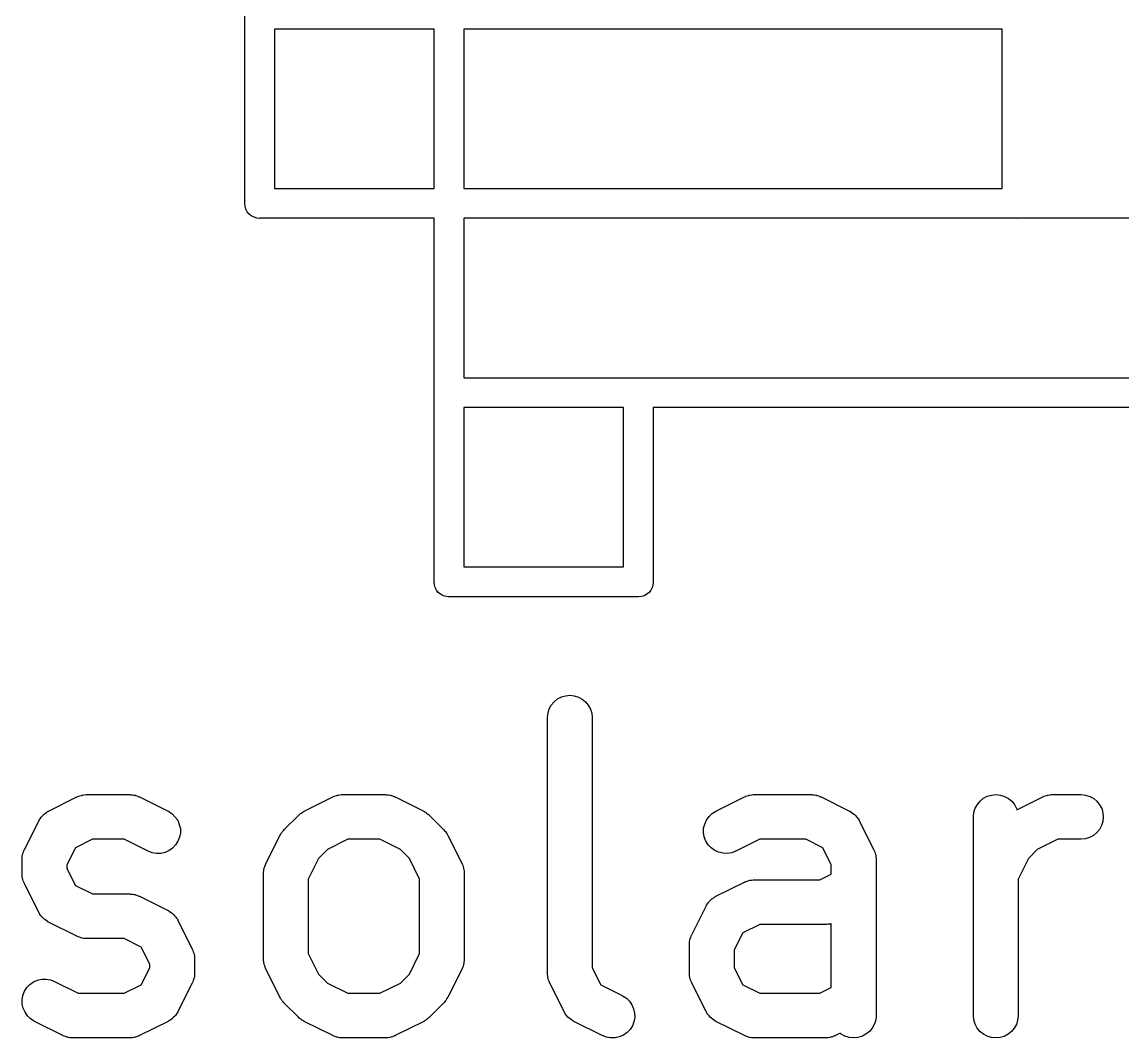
# Model space of a CAD drawing. Extents: x 78.1 to 166.4, y -98.1 to -63.5.
# Drawn here: x 159.731 to 163.423, y -97.721 to -94.311 of the extents above; entities that cross this region are included whole.
import ezdxf

# ---------------------------------------------------------------- set-up
doc = ezdxf.new("R2010")
doc.units = 0
doc.layers.add('BLACK', color=7, linetype='CONTINUOUS')

msp = doc.modelspace()

# ---------------------------------------------------------------- linework, layer by layer
at = {"layer": 'BLACK', "linetype": 'CONTINUOUS'}
for p, q in [((160.478, -94.9174), (160.478, -94.2873)), ((160.578, -94.3348), (160.578, -94.8698)), ((161.113, -94.3348), (160.578, -94.3348)), ((161.113, -94.8698), (161.113, -94.3348)), ((161.213, -94.3348), (161.213, -94.8698)), ((163.018, -94.3348), (161.213, -94.3348)), ((163.018, -94.8698), (163.018, -94.3348)), ((160.578, -94.8698), (161.113, -94.8698)), ((161.213, -94.8698), (163.018, -94.8698)), ((160.478, -94.9198), (160.478, -94.9174)), ((160.479, -94.9296), (160.478, -94.9198)), ((160.482, -94.939), (160.479, -94.9296)), ((160.486, -94.9477), (160.482, -94.939)), ((160.492, -94.9548), (160.486, -94.9477)), ((160.492, -94.9553), (160.492, -94.9548)), ((160.5, -94.9616), (160.492, -94.9553)), ((160.509, -94.9662), (160.5, -94.9616)), ((160.518, -94.9691), (160.509, -94.9662)), ((160.528, -94.97), (160.518, -94.9691)), ((160.53, -94.9698), (160.528, -94.97)), ((161.113, -94.9698), (160.53, -94.9698)), ((161.113, -95.5523), (161.113, -94.9698)), ((163.066, -94.9698), (161.213, -94.9698)), ((161.213, -94.9698), (161.213, -95.5048)), ((163.068, -94.97), (163.066, -94.9698)), ((163.07, -94.9698), (163.068, -94.97)), ((163.701, -94.9698), (163.07, -94.9698)), ((161.213, -95.5048), (161.796, -95.5048)), ((161.796, -95.5048), (161.798, -95.5046)), ((161.798, -95.5046), (161.8, -95.5048)), ((161.8, -95.5048), (163.701, -95.5048)), ((161.113, -95.5548), (161.113, -95.5523)), ((161.113, -95.5573), (161.113, -95.5548)), ((161.113, -96.1873), (161.113, -95.5573)), ((161.213, -95.6048), (161.213, -96.1398)), ((161.748, -95.6048), (161.213, -95.6048)), ((161.748, -96.1398), (161.748, -95.6048)), ((163.653, -95.6048), (161.848, -95.6048)), ((161.848, -95.6048), (161.848, -96.1874)), ((161.213, -96.1398), (161.748, -96.1398)), ((161.113, -96.1898), (161.113, -96.1873)), ((161.114, -96.1996), (161.113, -96.1898)), ((161.117, -96.209), (161.114, -96.1996)), ((161.121, -96.2177), (161.117, -96.209)), ((161.127, -96.2253), (161.121, -96.2177)), ((161.84, -96.2177), (161.834, -96.2253)), ((161.844, -96.209), (161.84, -96.2177)), ((161.847, -96.1996), (161.844, -96.209)), ((161.848, -96.1922), (161.847, -96.1996)), ((161.848, -96.1874), (161.848, -96.1898)), ((161.848, -96.1898), (161.848, -96.1922)), ((161.135, -96.2316), (161.127, -96.2253)), ((161.144, -96.2362), (161.135, -96.2316)), ((161.153, -96.2391), (161.144, -96.2362)), ((161.161, -96.2398), (161.153, -96.2391)), ((161.163, -96.24), (161.161, -96.2398)), ((161.165, -96.2398), (161.163, -96.24)), ((161.796, -96.2398), (161.165, -96.2398)), ((161.798, -96.24), (161.796, -96.2398)), ((161.808, -96.2391), (161.798, -96.24)), ((161.817, -96.2362), (161.808, -96.2391)), ((161.826, -96.2316), (161.817, -96.2362)), ((161.834, -96.2253), (161.826, -96.2316)), ((161.516, -96.5919), (161.527, -96.5827)), ((161.527, -96.5827), (161.54, -96.5759)), ((161.54, -96.5759), (161.554, -96.5718)), ((161.554, -96.5718), (161.569, -96.5705)), ((161.569, -96.5705), (161.583, -96.572)), ((161.583, -96.572), (161.597, -96.5763)), ((161.597, -96.5763), (161.61, -96.5833)), ((161.61, -96.5833), (161.621, -96.5926)), ((161.495, -96.6299), (161.499, -96.6159)), ((161.499, -96.6159), (161.506, -96.6031)), ((161.506, -96.6031), (161.516, -96.5919)), ((161.621, -96.5926), (161.63, -96.604)), ((161.63, -96.604), (161.637, -96.6169)), ((161.637, -96.6169), (161.642, -96.6309)), ((161.493, -96.6444), (161.495, -96.6299)), ((161.493, -96.6455), (161.493, -96.6444)), ((161.493, -97.5026), (161.493, -96.6455)), ((161.642, -96.6309), (161.643, -96.6455)), ((161.643, -96.6455), (161.643, -97.4849)), ((159.82, -96.9594), (159.915, -96.9117)), ((159.915, -96.9117), (159.916, -96.9113)), ((159.916, -96.9113), (159.918, -96.9105)), ((159.918, -96.9105), (159.92, -96.9095)), ((159.92, -96.9095), (159.925, -96.908)), ((159.925, -96.908), (159.93, -96.9062)), ((159.93, -96.9062), (159.932, -96.9059)), ((159.932, -96.9059), (159.934, -96.9052)), ((159.934, -96.9052), (159.939, -96.9047)), ((159.939, -96.9047), (159.945, -96.9039)), ((159.945, -96.9039), (159.947, -96.904)), ((159.947, -96.904), (159.949, -96.9038)), ((159.949, -96.9038), (160.092, -96.9038)), ((160.092, -96.9038), (160.093, -96.9038)), ((160.093, -96.9038), (160.095, -96.9041)), ((160.095, -96.9041), (160.097, -96.904)), ((160.097, -96.904), (160.102, -96.9049)), ((160.102, -96.9049), (160.107, -96.9055)), ((160.107, -96.9055), (160.11, -96.9061)), ((160.11, -96.9061), (160.112, -96.9065)), ((160.112, -96.9065), (160.116, -96.9083)), ((160.116, -96.9083), (160.121, -96.9099)), ((160.121, -96.9099), (160.123, -96.9109)), ((160.123, -96.9109), (160.125, -96.9117)), ((160.125, -96.9117), (160.221, -96.9594)), ((160.677, -96.9594), (160.773, -96.9117)), ((160.773, -96.9113), (160.776, -96.9105)), ((160.773, -96.9117), (160.773, -96.9113)), ((160.776, -96.9105), (160.778, -96.9095)), ((160.778, -96.9095), (160.782, -96.908)), ((160.782, -96.908), (160.787, -96.9062)), ((160.787, -96.9062), (160.789, -96.9059)), ((160.789, -96.9059), (160.792, -96.9052)), ((160.792, -96.9052), (160.797, -96.9047)), ((160.797, -96.9047), (160.802, -96.9039)), ((160.802, -96.9039), (160.804, -96.904)), ((160.804, -96.904), (160.806, -96.9038)), ((160.806, -96.9038), (160.949, -96.9038)), ((160.949, -96.9038), (160.95, -96.9038)), ((160.95, -96.9038), (160.952, -96.9041)), ((160.952, -96.9041), (160.954, -96.904)), ((160.954, -96.904), (160.959, -96.9049)), ((160.959, -96.9049), (160.965, -96.9055)), ((160.965, -96.9055), (160.967, -96.9061)), ((160.967, -96.9061), (160.969, -96.9065)), ((160.969, -96.9065), (160.974, -96.9083)), ((160.974, -96.9083), (160.978, -96.9099)), ((160.978, -96.9099), (160.98, -96.9109)), ((160.98, -96.9109), (160.982, -96.9117)), ((160.982, -96.9117), (161.078, -96.9594)), ((162.058, -96.9594), (162.154, -96.9117)), ((162.154, -96.9113), (162.157, -96.9105)), ((162.154, -96.9117), (162.154, -96.9113)), ((162.157, -96.9105), (162.158, -96.9095)), ((162.158, -96.9095), (162.163, -96.908)), ((162.163, -96.908), (162.168, -96.9062)), ((162.168, -96.9062), (162.17, -96.9059)), ((162.17, -96.9059), (162.172, -96.9052)), ((162.172, -96.9052), (162.178, -96.9047)), ((162.178, -96.9047), (162.183, -96.9039)), ((162.183, -96.9039), (162.185, -96.904)), ((162.185, -96.904), (162.187, -96.9038)), ((162.187, -96.9038), (162.378, -96.9038)), ((162.378, -96.9038), (162.379, -96.9038)), ((162.379, -96.9038), (162.381, -96.9041)), ((162.381, -96.9041), (162.383, -96.904)), ((162.383, -96.904), (162.388, -96.9049)), ((162.388, -96.9049), (162.393, -96.9055)), ((162.393, -96.9055), (162.395, -96.9061)), ((162.395, -96.9061), (162.397, -96.9065)), ((162.397, -96.9065), (162.402, -96.9083)), ((162.402, -96.9083), (162.407, -96.9099)), ((162.407, -96.9099), (162.409, -96.9109)), ((162.409, -96.9109), (162.411, -96.9117)), ((162.411, -96.9117), (162.506, -96.9594)), ((162.944, -96.9252), (162.956, -96.9161)), ((162.956, -96.9161), (162.968, -96.9093)), ((162.968, -96.9093), (162.983, -96.9051)), ((162.983, -96.9051), (162.997, -96.9038)), ((162.997, -96.9038), (163.012, -96.9053)), ((163.012, -96.9053), (163.026, -96.9097)), ((163.026, -96.9097), (163.039, -96.9166)), ((163.039, -96.9166), (163.05, -96.926)), ((163.067, -96.9548), (163.154, -96.9117)), ((163.154, -96.9113), (163.157, -96.9105)), ((163.154, -96.9117), (163.154, -96.9113)), ((163.157, -96.9105), (163.158, -96.9095)), ((163.158, -96.9095), (163.163, -96.908)), ((163.163, -96.908), (163.168, -96.9062)), ((163.168, -96.9062), (163.17, -96.9059)), ((163.17, -96.9059), (163.172, -96.9052)), ((163.172, -96.9052), (163.178, -96.9047)), ((163.178, -96.9047), (163.183, -96.9039)), ((163.183, -96.9039), (163.185, -96.904)), ((163.185, -96.904), (163.187, -96.9038)), ((163.187, -96.9038), (163.282, -96.9038)), ((163.282, -96.9038), (163.283, -96.9038)), ((163.283, -96.9038), (163.298, -96.9055)), ((163.298, -96.9055), (163.312, -96.9099)), ((163.312, -96.9099), (163.325, -96.9169)), ((163.325, -96.9169), (163.336, -96.9263)), ((162.923, -96.9632), (162.928, -96.9493)), ((162.928, -96.9493), (162.935, -96.9364)), ((162.935, -96.9364), (162.944, -96.9252)), ((163.05, -96.926), (163.059, -96.9373)), ((163.059, -96.9373), (163.066, -96.9502)), ((163.066, -96.9502), (163.067, -96.9548)), ((163.336, -96.9263), (163.345, -96.9377)), ((163.345, -96.9377), (163.352, -96.9507)), ((163.352, -96.9507), (163.356, -96.9648)), ((159.739, -97.0881), (159.787, -96.9929)), ((159.787, -96.992), (159.788, -96.9906)), ((159.787, -96.9929), (159.787, -96.992)), ((159.788, -96.9906), (159.789, -96.9891)), ((159.789, -96.9891), (159.792, -96.9845)), ((159.792, -96.9845), (159.795, -96.9797)), ((159.795, -96.9797), (159.796, -96.9785)), ((159.796, -96.9785), (159.797, -96.9772)), ((159.797, -96.9772), (159.801, -96.9733)), ((159.801, -96.9733), (159.805, -96.9692)), ((159.805, -96.9692), (159.807, -96.9683)), ((159.807, -96.9683), (159.808, -96.9671)), ((159.808, -96.9671), (159.813, -96.9641)), ((159.813, -96.9641), (159.817, -96.9609)), ((159.817, -96.9609), (159.819, -96.9602)), ((159.819, -96.9602), (159.82, -96.9594)), ((160.221, -96.9594), (160.222, -96.9598)), ((160.222, -96.9598), (160.234, -96.9678)), ((160.234, -96.9678), (160.244, -96.978)), ((160.244, -96.978), (160.253, -96.99)), ((160.253, -96.99), (160.258, -97.0035)), ((160.61, -97.021), (160.658, -96.9734)), ((160.658, -96.9734), (160.659, -96.9727)), ((160.659, -96.9727), (160.662, -96.97)), ((160.662, -96.97), (160.665, -96.9671)), ((160.665, -96.9671), (160.668, -96.9655)), ((160.668, -96.9655), (160.67, -96.9635)), ((160.67, -96.9635), (160.674, -96.9616)), ((160.674, -96.9616), (160.677, -96.9594)), ((161.078, -96.9594), (161.079, -96.9598)), ((161.079, -96.9598), (161.082, -96.9621)), ((161.082, -96.9621), (161.086, -96.9641)), ((161.086, -96.9641), (161.088, -96.9661)), ((161.088, -96.9661), (161.091, -96.9678)), ((161.091, -96.9678), (161.094, -96.9707)), ((161.094, -96.9707), (161.097, -96.9734)), ((161.097, -96.9734), (161.145, -97.021)), ((162.021, -97.0025), (162.027, -96.9891)), ((162.027, -96.9891), (162.035, -96.9772)), ((162.035, -96.9772), (162.046, -96.9671)), ((162.046, -96.9671), (162.058, -96.9594)), ((162.506, -96.9594), (162.507, -96.9598)), ((162.507, -96.9598), (162.509, -96.9607)), ((162.509, -96.9607), (162.51, -96.9614)), ((162.51, -96.9614), (162.515, -96.9647)), ((162.515, -96.9647), (162.52, -96.9678)), ((162.52, -96.9678), (162.521, -96.9689)), ((162.521, -96.9689), (162.522, -96.9699)), ((162.522, -96.9699), (162.526, -96.974)), ((162.526, -96.974), (162.53, -96.978)), ((162.53, -96.978), (162.531, -96.9793)), ((162.531, -96.9793), (162.532, -96.9805)), ((162.532, -96.9805), (162.535, -96.9853)), ((162.535, -96.9853), (162.538, -96.99)), ((162.538, -96.99), (162.539, -96.9915)), ((162.539, -96.9915), (162.54, -96.9929)), ((162.54, -96.9929), (162.587, -97.0881)), ((162.922, -96.9778), (162.923, -96.9632)), ((162.922, -96.9788), (162.922, -96.9778)), ((162.922, -97.6455), (162.922, -96.9788)), ((163.356, -96.9939), (163.351, -97.0079)), ((163.356, -96.9648), (163.357, -96.9793)), ((163.357, -96.9793), (163.356, -96.9939)), ((160.258, -97.0035), (160.262, -97.0178)), ((160.262, -97.0324), (160.259, -97.0468)), ((160.262, -97.0178), (160.262, -97.0324)), ((160.599, -97.036), (160.601, -97.0323)), ((160.601, -97.0323), (160.603, -97.0299)), ((160.603, -97.0299), (160.605, -97.0273)), ((160.605, -97.0273), (160.608, -97.0243)), ((160.608, -97.0243), (160.61, -97.021)), ((161.145, -97.021), (161.146, -97.0218)), ((161.146, -97.0218), (161.148, -97.0251)), ((161.148, -97.0251), (161.151, -97.0281)), ((161.151, -97.0281), (161.153, -97.0308)), ((161.153, -97.0308), (161.155, -97.0332)), ((162.017, -97.0167), (162.021, -97.0025)), ((162.017, -97.0314), (162.017, -97.0167)), ((162.019, -97.0458), (162.017, -97.0314)), ((163.335, -97.032), (163.324, -97.0413)), ((163.344, -97.0208), (163.335, -97.032)), ((163.351, -97.0079), (163.344, -97.0208)), ((159.967, -97.0538), (159.91, -97.0823)), ((160.074, -97.0538), (159.967, -97.0538)), ((160.154, -97.0935), (160.074, -97.0538)), ((160.254, -97.0604), (160.246, -97.0728)), ((160.259, -97.0468), (160.254, -97.0604)), ((160.549, -97.1357), (160.596, -97.0405)), ((160.596, -97.0405), (160.597, -97.0396)), ((160.597, -97.0396), (160.599, -97.036)), ((160.824, -97.0538), (160.755, -97.0881)), ((160.931, -97.0538), (160.824, -97.0538)), ((161, -97.0881), (160.931, -97.0538)), ((161.155, -97.0332), (161.157, -97.0369)), ((161.157, -97.0369), (161.159, -97.0405)), ((161.159, -97.0405), (161.207, -97.1357)), ((162.024, -97.0595), (162.019, -97.0458)), ((162.032, -97.072), (162.024, -97.0595)), ((162.205, -97.0538), (162.125, -97.0935)), ((162.36, -97.0538), (162.205, -97.0538)), ((162.417, -97.0823), (162.36, -97.0538)), ((163.205, -97.0538), (163.136, -97.0881)), ((163.282, -97.0538), (163.205, -97.0538)), ((163.297, -97.0524), (163.282, -97.0538)), ((163.311, -97.0482), (163.297, -97.0524)), ((163.324, -97.0413), (163.311, -97.0482)), ((159.732, -97.1112), (159.733, -97.1061)), ((159.733, -97.104), (159.734, -97.1018)), ((159.733, -97.1061), (159.733, -97.104)), ((159.734, -97.1018), (159.736, -97.097)), ((159.736, -97.097), (159.737, -97.0921)), ((159.737, -97.0921), (159.738, -97.0902)), ((159.738, -97.0902), (159.739, -97.0881)), ((159.91, -97.0823), (159.881, -97.1394)), ((160.167, -97.0988), (160.154, -97.0935)), ((160.182, -97.1012), (160.167, -97.0988)), ((160.196, -97.1009), (160.182, -97.1012)), ((160.211, -97.0977), (160.196, -97.1009)), ((160.224, -97.0918), (160.211, -97.0977)), ((160.236, -97.0833), (160.224, -97.0918)), ((160.246, -97.0728), (160.236, -97.0833)), ((160.755, -97.0881), (160.725, -97.1185)), ((161.03, -97.1185), (161, -97.0881)), ((162.042, -97.0827), (162.032, -97.072)), ((162.054, -97.0912), (162.042, -97.0827)), ((162.067, -97.0973), (162.054, -97.0912)), ((162.082, -97.1007), (162.067, -97.0973)), ((162.096, -97.1013), (162.082, -97.1007)), ((162.111, -97.099), (162.096, -97.1013)), ((162.124, -97.094), (162.111, -97.099)), ((162.125, -97.0935), (162.124, -97.094)), ((162.445, -97.1394), (162.417, -97.0823)), ((162.587, -97.0881), (162.588, -97.0891)), ((162.588, -97.0891), (162.589, -97.0911)), ((162.589, -97.0911), (162.59, -97.0931)), ((162.59, -97.0931), (162.591, -97.098)), ((162.591, -97.098), (162.593, -97.1028)), ((162.593, -97.1028), (162.593, -97.105)), ((162.593, -97.105), (162.594, -97.1071)), ((163.136, -97.0881), (163.106, -97.1185)), ((159.731, -97.1162), (159.732, -97.1112)), ((159.731, -97.1184), (159.731, -97.1162)), ((159.731, -97.1206), (159.731, -97.1184)), ((159.731, -97.1217), (159.731, -97.1206)), ((159.731, -97.1693), (159.731, -97.1217)), ((159.881, -97.1394), (159.881, -97.1516)), ((160.545, -97.1446), (160.547, -97.1397)), ((160.547, -97.1397), (160.548, -97.1378)), ((160.548, -97.1378), (160.549, -97.1357)), ((160.725, -97.1185), (160.691, -97.187)), ((161.064, -97.187), (161.03, -97.1185)), ((161.207, -97.1357), (161.207, -97.1367)), ((161.207, -97.1367), (161.208, -97.1388)), ((161.208, -97.1388), (161.209, -97.1407)), ((161.209, -97.1407), (161.21, -97.1456)), ((162.445, -97.1706), (162.445, -97.1394)), ((162.594, -97.1071), (162.594, -97.1122)), ((162.594, -97.1122), (162.595, -97.1173)), ((162.595, -97.1173), (162.595, -97.1195)), ((162.595, -97.1195), (162.595, -97.1217)), ((162.595, -97.1217), (162.595, -97.6455)), ((163.106, -97.1185), (163.072, -97.187)), ((159.731, -97.1715), (159.731, -97.1693)), ((159.731, -97.1737), (159.731, -97.1715)), ((159.732, -97.1787), (159.731, -97.1737)), ((159.733, -97.1839), (159.732, -97.1787)), ((159.881, -97.1516), (159.91, -97.2086)), ((160.541, -97.1638), (160.542, -97.1588)), ((160.541, -97.166), (160.541, -97.1638)), ((160.541, -97.1682), (160.541, -97.166)), ((160.541, -97.1693), (160.541, -97.1682)), ((160.541, -97.455), (160.541, -97.1693)), ((160.542, -97.1537), (160.543, -97.1516)), ((160.542, -97.1588), (160.542, -97.1537)), ((160.543, -97.1494), (160.545, -97.1446)), ((160.543, -97.1516), (160.543, -97.1494)), ((161.21, -97.1456), (161.212, -97.1504)), ((161.212, -97.1504), (161.212, -97.1526)), ((161.212, -97.1526), (161.213, -97.1547)), ((161.213, -97.1547), (161.214, -97.1598)), ((161.214, -97.1598), (161.214, -97.1649)), ((161.214, -97.1649), (161.214, -97.1671)), ((161.214, -97.1671), (161.214, -97.1693)), ((161.214, -97.1693), (161.214, -97.455)), ((162.407, -97.1895), (162.445, -97.1706)), ((159.733, -97.186), (159.733, -97.1839)), ((159.734, -97.1882), (159.733, -97.186)), ((159.735, -97.193), (159.734, -97.1882)), ((159.737, -97.1979), (159.735, -97.193)), ((159.738, -97.1998), (159.737, -97.1979)), ((159.739, -97.2019), (159.738, -97.1998)), ((159.739, -97.2028), (159.739, -97.2019)), ((159.787, -97.2981), (159.739, -97.2028)), ((159.91, -97.2086), (159.967, -97.2371)), ((160.691, -97.187), (160.691, -97.4373)), ((161.064, -97.4373), (161.064, -97.187)), ((162.058, -97.2451), (162.154, -97.1974)), ((162.154, -97.197), (162.157, -97.1962)), ((162.154, -97.1974), (162.154, -97.197)), ((162.157, -97.1962), (162.158, -97.1952)), ((162.158, -97.1952), (162.163, -97.1937)), ((162.163, -97.1937), (162.168, -97.1919)), ((162.168, -97.1919), (162.17, -97.1916)), ((162.17, -97.1916), (162.172, -97.191)), ((162.172, -97.191), (162.178, -97.1905)), ((162.178, -97.1905), (162.183, -97.1897)), ((162.183, -97.1897), (162.185, -97.1897)), ((162.185, -97.1897), (162.187, -97.1895)), ((162.187, -97.1895), (162.407, -97.1895)), ((163.072, -97.187), (163.072, -97.6455)), ((159.967, -97.2371), (160.092, -97.2371)), ((160.092, -97.2371), (160.093, -97.2372)), ((160.093, -97.2372), (160.095, -97.2374)), ((160.095, -97.2374), (160.097, -97.2373)), ((160.097, -97.2373), (160.102, -97.2382)), ((160.102, -97.2382), (160.107, -97.2388)), ((160.107, -97.2388), (160.11, -97.2395)), ((160.11, -97.2395), (160.112, -97.2398)), ((160.112, -97.2398), (160.116, -97.2417)), ((160.116, -97.2417), (160.121, -97.2432)), ((160.121, -97.2432), (160.123, -97.2443)), ((160.123, -97.2443), (160.125, -97.2451)), ((160.125, -97.2451), (160.221, -97.2927)), ((162.043, -97.2549), (162.045, -97.254)), ((162.045, -97.254), (162.046, -97.2529)), ((162.046, -97.2529), (162.051, -97.2498)), ((162.051, -97.2498), (162.055, -97.2466)), ((162.055, -97.2466), (162.057, -97.2459)), ((162.057, -97.2459), (162.058, -97.2451)), ((161.977, -97.3738), (162.025, -97.2786)), ((162.025, -97.2777), (162.026, -97.2763)), ((162.025, -97.2786), (162.025, -97.2777)), ((162.026, -97.2763), (162.027, -97.2748)), ((162.027, -97.2748), (162.03, -97.2702)), ((162.03, -97.2702), (162.033, -97.2654)), ((162.033, -97.2654), (162.034, -97.2642)), ((162.034, -97.2642), (162.035, -97.2629)), ((162.035, -97.2629), (162.039, -97.259)), ((162.039, -97.259), (162.043, -97.2549)), ((159.787, -97.2994), (159.787, -97.2981)), ((159.788, -97.3009), (159.787, -97.2994)), ((159.791, -97.3056), (159.788, -97.3009)), ((159.794, -97.3105), (159.791, -97.3056)), ((159.796, -97.3116), (159.794, -97.3105)), ((159.796, -97.313), (159.796, -97.3116)), ((159.801, -97.3169), (159.796, -97.313)), ((159.804, -97.3211), (159.801, -97.3169)), ((159.806, -97.322), (159.804, -97.3211)), ((159.807, -97.3232), (159.806, -97.322)), ((159.812, -97.3263), (159.807, -97.3232)), ((159.816, -97.3296), (159.812, -97.3263)), ((160.221, -97.2927), (160.222, -97.2932)), ((160.222, -97.2932), (160.223, -97.294)), ((160.223, -97.294), (160.224, -97.2947)), ((160.224, -97.2947), (160.229, -97.298)), ((160.229, -97.298), (160.234, -97.3011)), ((160.234, -97.3011), (160.235, -97.3023)), ((160.235, -97.3023), (160.236, -97.3032)), ((160.236, -97.3032), (160.24, -97.3073)), ((160.24, -97.3073), (160.244, -97.3113)), ((160.244, -97.3113), (160.245, -97.3127)), ((160.245, -97.3127), (160.246, -97.3138)), ((160.246, -97.3138), (160.249, -97.3187)), ((160.249, -97.3187), (160.253, -97.3234)), ((160.253, -97.3234), (160.253, -97.3249)), ((160.253, -97.3249), (160.254, -97.3262)), ((160.254, -97.3262), (160.302, -97.4215)), ((159.818, -97.3302), (159.816, -97.3296)), ((159.819, -97.3311), (159.818, -97.3302)), ((159.82, -97.3316), (159.819, -97.3311)), ((159.915, -97.3792), (159.82, -97.3316)), ((162.205, -97.3395), (162.148, -97.368)), ((162.425, -97.3395), (162.205, -97.3395)), ((162.427, -97.3393), (162.425, -97.3395)), ((162.43, -97.3394), (162.427, -97.3393)), ((162.435, -97.3386), (162.43, -97.3394)), ((162.44, -97.3381), (162.435, -97.3386)), ((162.442, -97.3375), (162.44, -97.3381)), ((162.444, -97.3371), (162.442, -97.3375)), ((162.445, -97.3366), (162.444, -97.3371)), ((162.445, -97.5515), (162.445, -97.3366)), ((159.917, -97.38), (159.915, -97.3792)), ((159.919, -97.3811), (159.917, -97.38)), ((159.924, -97.3826), (159.919, -97.3811)), ((159.929, -97.3845), (159.924, -97.3826)), ((159.931, -97.3848), (159.929, -97.3845)), ((159.933, -97.3855), (159.931, -97.3848)), ((159.938, -97.3861), (159.933, -97.3855)), ((159.944, -97.3869), (159.938, -97.3861)), ((159.946, -97.3869), (159.944, -97.3869)), ((159.948, -97.3871), (159.946, -97.3869)), ((159.949, -97.3871), (159.948, -97.3871)), ((160.074, -97.3871), (159.949, -97.3871)), ((160.131, -97.4157), (160.074, -97.3871)), ((161.969, -97.4019), (161.97, -97.3969)), ((161.97, -97.3969), (161.971, -97.3918)), ((161.971, -97.3897), (161.972, -97.3875)), ((161.971, -97.3918), (161.971, -97.3897)), ((161.972, -97.3875), (161.974, -97.3827)), ((161.974, -97.3827), (161.975, -97.3778)), ((161.975, -97.3778), (161.976, -97.3759)), ((161.976, -97.3759), (161.977, -97.3738)), ((162.148, -97.368), (162.119, -97.4251)), ((160.16, -97.4727), (160.131, -97.4157)), ((160.302, -97.4215), (160.302, -97.4224)), ((160.302, -97.4224), (160.303, -97.4245)), ((160.303, -97.4245), (160.304, -97.4264)), ((160.304, -97.4264), (160.305, -97.4313)), ((160.305, -97.4313), (160.307, -97.4361)), ((160.307, -97.4361), (160.308, -97.4383)), ((160.308, -97.4383), (160.308, -97.4404)), ((160.691, -97.4373), (160.725, -97.5058)), ((161.03, -97.5058), (161.064, -97.4373)), ((161.969, -97.4041), (161.969, -97.4019)), ((161.969, -97.4063), (161.969, -97.4041)), ((161.969, -97.4074), (161.969, -97.4063)), ((161.969, -97.5026), (161.969, -97.4074)), ((162.119, -97.4251), (162.119, -97.4849)), ((160.16, -97.4849), (160.16, -97.4727)), ((160.308, -97.4404), (160.309, -97.4455)), ((160.309, -97.4455), (160.31, -97.4506)), ((160.31, -97.4506), (160.309, -97.4528)), ((160.309, -97.4528), (160.31, -97.455)), ((160.31, -97.455), (160.31, -97.5026)), ((160.541, -97.4572), (160.541, -97.455)), ((160.541, -97.4594), (160.541, -97.4572)), ((160.542, -97.4645), (160.541, -97.4594)), ((160.542, -97.4696), (160.542, -97.4645)), ((160.543, -97.4717), (160.542, -97.4696)), ((160.543, -97.4739), (160.543, -97.4717)), ((160.545, -97.4787), (160.543, -97.4739)), ((161.212, -97.4749), (161.21, -97.4797)), ((161.213, -97.4706), (161.212, -97.4727)), ((161.212, -97.4727), (161.212, -97.4749)), ((161.214, -97.4605), (161.213, -97.4655)), ((161.213, -97.4655), (161.213, -97.4706)), ((161.214, -97.455), (161.214, -97.4561)), ((161.214, -97.4561), (161.214, -97.4582)), ((161.214, -97.4582), (161.214, -97.4605)), ((160.131, -97.542), (160.16, -97.4849)), ((160.31, -97.5037), (160.309, -97.5059)), ((160.309, -97.5059), (160.309, -97.5081)), ((160.309, -97.5081), (160.309, -97.5131)), ((160.31, -97.5026), (160.31, -97.5037)), ((160.546, -97.4836), (160.545, -97.4787)), ((160.547, -97.4855), (160.546, -97.4836)), ((160.548, -97.4876), (160.547, -97.4855)), ((160.549, -97.4885), (160.548, -97.4876)), ((160.596, -97.5838), (160.549, -97.4885)), ((160.725, -97.5058), (160.755, -97.5362)), ((161, -97.5362), (161.03, -97.5058)), ((161.207, -97.4885), (161.159, -97.5838)), ((161.208, -97.4845), (161.207, -97.4865)), ((161.207, -97.4865), (161.207, -97.4885)), ((161.21, -97.4797), (161.208, -97.4845)), ((161.493, -97.5048), (161.493, -97.5026)), ((161.493, -97.507), (161.493, -97.5048)), ((161.494, -97.5121), (161.493, -97.507)), ((161.494, -97.5172), (161.494, -97.5121)), ((161.643, -97.4849), (161.672, -97.542)), ((161.969, -97.5048), (161.969, -97.5026)), ((161.969, -97.507), (161.969, -97.5048)), ((161.97, -97.5121), (161.969, -97.507)), ((161.971, -97.5172), (161.97, -97.5121)), ((162.119, -97.4849), (162.148, -97.542)), ((159.747, -97.5515), (159.757, -97.5409)), ((159.757, -97.5409), (159.769, -97.5325)), ((159.769, -97.5325), (159.783, -97.5266)), ((159.783, -97.5266), (159.797, -97.5234)), ((159.797, -97.5234), (159.812, -97.5231)), ((159.812, -97.5231), (159.826, -97.5255)), ((159.826, -97.5255), (159.84, -97.5308)), ((159.84, -97.5308), (159.919, -97.5705)), ((160.074, -97.5705), (160.131, -97.542)), ((160.302, -97.5362), (160.254, -97.6314)), ((160.303, -97.5341), (160.302, -97.5362)), ((160.304, -97.5322), (160.303, -97.5341)), ((160.305, -97.5273), (160.304, -97.5322)), ((160.307, -97.5225), (160.305, -97.5273)), ((160.308, -97.5182), (160.307, -97.5203)), ((160.307, -97.5203), (160.307, -97.5225)), ((160.309, -97.5131), (160.308, -97.5182)), ((160.755, -97.5362), (160.824, -97.5705)), ((160.931, -97.5705), (161, -97.5362)), ((161.495, -97.5193), (161.494, -97.5172)), ((161.495, -97.5215), (161.495, -97.5193)), ((161.497, -97.5263), (161.495, -97.5215)), ((161.499, -97.5312), (161.497, -97.5263)), ((161.5, -97.5332), (161.499, -97.5312)), ((161.5, -97.5352), (161.5, -97.5332)), ((161.501, -97.5362), (161.5, -97.5352)), ((161.549, -97.6314), (161.501, -97.5362)), ((161.672, -97.542), (161.744, -97.5784)), ((161.971, -97.5193), (161.971, -97.5172)), ((161.972, -97.5215), (161.971, -97.5193)), ((161.973, -97.5263), (161.972, -97.5215)), ((161.975, -97.5312), (161.973, -97.5263)), ((161.976, -97.5332), (161.975, -97.5312)), ((161.977, -97.5352), (161.976, -97.5332)), ((161.977, -97.5362), (161.977, -97.5352)), ((162.025, -97.6314), (161.977, -97.5362)), ((162.148, -97.542), (162.205, -97.5705)), ((159.731, -97.5919), (159.734, -97.5775)), ((159.734, -97.5775), (159.739, -97.5639)), ((159.739, -97.5639), (159.747, -97.5515)), ((159.919, -97.5705), (160.074, -97.5705)), ((160.598, -97.5874), (160.596, -97.5838)), ((160.824, -97.5705), (160.931, -97.5705)), ((161.158, -97.5847), (161.156, -97.5883)), ((161.159, -97.5838), (161.158, -97.5847)), ((161.744, -97.5784), (161.745, -97.5789)), ((161.745, -97.5789), (161.758, -97.5868)), ((162.205, -97.5705), (162.407, -97.5705)), ((162.407, -97.5705), (162.445, -97.5515)), ((159.732, -97.6065), (159.731, -97.5919)), ((159.735, -97.6208), (159.732, -97.6065)), ((159.741, -97.6343), (159.735, -97.6208)), ((160.6, -97.5911), (160.598, -97.5874)), ((160.602, -97.5935), (160.6, -97.5911)), ((160.604, -97.5962), (160.602, -97.5935)), ((160.607, -97.5992), (160.604, -97.5962)), ((160.609, -97.6025), (160.607, -97.5992)), ((160.61, -97.6033), (160.609, -97.6025)), ((160.658, -97.6509), (160.61, -97.6033)), ((161.145, -97.6033), (161.097, -97.6509)), ((161.148, -97.6), (161.145, -97.6033)), ((161.15, -97.597), (161.148, -97.6)), ((161.152, -97.5944), (161.15, -97.597)), ((161.154, -97.592), (161.152, -97.5944)), ((161.156, -97.5883), (161.154, -97.592)), ((161.758, -97.5868), (161.768, -97.597)), ((161.768, -97.597), (161.776, -97.6091)), ((161.776, -97.6091), (161.782, -97.6225)), ((161.782, -97.6225), (161.785, -97.6368)), ((159.749, -97.6463), (159.741, -97.6343)), ((159.759, -97.6565), (159.749, -97.6463)), ((159.772, -97.6645), (159.759, -97.6565)), ((160.228, -97.6602), (160.223, -97.6634)), ((160.233, -97.6572), (160.228, -97.6602)), ((160.234, -97.656), (160.233, -97.6572)), ((160.235, -97.6551), (160.234, -97.656)), ((160.239, -97.651), (160.235, -97.6551)), ((160.244, -97.6471), (160.239, -97.651)), ((160.245, -97.6458), (160.244, -97.6471)), ((160.246, -97.6446), (160.245, -97.6458)), ((160.249, -97.6398), (160.246, -97.6446)), ((160.252, -97.6352), (160.249, -97.6398)), ((160.253, -97.6337), (160.252, -97.6352)), ((160.254, -97.6323), (160.253, -97.6337)), ((160.254, -97.6314), (160.254, -97.6323)), ((160.661, -97.6536), (160.658, -97.6509)), ((160.664, -97.6565), (160.661, -97.6536)), ((160.667, -97.6582), (160.664, -97.6565)), ((160.669, -97.6602), (160.667, -97.6582)), ((160.673, -97.6622), (160.669, -97.6602)), ((161.087, -97.6588), (161.085, -97.6608)), ((161.09, -97.6572), (161.087, -97.6588)), ((161.093, -97.6543), (161.09, -97.6572)), ((161.096, -97.6516), (161.093, -97.6543)), ((161.097, -97.6509), (161.096, -97.6516)), ((161.549, -97.6328), (161.549, -97.6314)), ((161.55, -97.6343), (161.549, -97.6328)), ((161.553, -97.639), (161.55, -97.6343)), ((161.556, -97.6438), (161.553, -97.639)), ((161.557, -97.645), (161.556, -97.6438)), ((161.558, -97.6463), (161.557, -97.645)), ((161.562, -97.6503), (161.558, -97.6463)), ((161.566, -97.6544), (161.562, -97.6503)), ((161.568, -97.6554), (161.566, -97.6544)), ((161.569, -97.6565), (161.568, -97.6554)), ((161.574, -97.6596), (161.569, -97.6565)), ((161.578, -97.6629), (161.574, -97.6596)), ((161.786, -97.6514), (161.783, -97.6659)), ((161.785, -97.6368), (161.786, -97.6514)), ((162.026, -97.6328), (162.025, -97.6314)), ((162.026, -97.6343), (162.026, -97.6328)), ((162.029, -97.639), (162.026, -97.6343)), ((162.033, -97.6438), (162.029, -97.639)), ((162.034, -97.645), (162.033, -97.6438)), ((162.035, -97.6463), (162.034, -97.645)), ((162.039, -97.6503), (162.035, -97.6463)), ((162.043, -97.6544), (162.039, -97.6503)), ((162.044, -97.6554), (162.043, -97.6544)), ((162.045, -97.6565), (162.044, -97.6554)), ((162.05, -97.6596), (162.045, -97.6565)), ((162.054, -97.6629), (162.05, -97.6596)), ((162.595, -97.6465), (162.594, -97.6611)), ((162.595, -97.6455), (162.595, -97.6465)), ((162.923, -97.66), (162.922, -97.6455)), ((162.927, -97.6741), (162.923, -97.66)), ((163.072, -97.6465), (163.07, -97.6611)), ((163.072, -97.6455), (163.072, -97.6465)), ((159.773, -97.6649), (159.772, -97.6645)), ((159.868, -97.7126), (159.773, -97.6649)), ((160.221, -97.6649), (160.125, -97.7126)), ((160.222, -97.6641), (160.221, -97.6649)), ((160.223, -97.6634), (160.222, -97.6641)), ((160.676, -97.6645), (160.673, -97.6622)), ((160.677, -97.6649), (160.676, -97.6645)), ((160.773, -97.7126), (160.677, -97.6649)), ((161.078, -97.6649), (160.982, -97.7126)), ((161.081, -97.6627), (161.078, -97.6649)), ((161.085, -97.6608), (161.081, -97.6627)), ((161.58, -97.6636), (161.578, -97.6629)), ((161.581, -97.6645), (161.58, -97.6636)), ((161.582, -97.6649), (161.581, -97.6645)), ((161.677, -97.7126), (161.582, -97.6649)), ((161.77, -97.6918), (161.76, -97.7024)), ((161.778, -97.6795), (161.77, -97.6918)), ((161.783, -97.6659), (161.778, -97.6795)), ((162.056, -97.6636), (162.054, -97.6629)), ((162.057, -97.6645), (162.056, -97.6636)), ((162.058, -97.6649), (162.057, -97.6645)), ((162.154, -97.7126), (162.058, -97.6649)), ((162.582, -97.6879), (162.573, -97.6991)), ((162.589, -97.675), (162.582, -97.6879)), ((162.594, -97.6611), (162.589, -97.675)), ((162.934, -97.687), (162.927, -97.6741)), ((162.943, -97.6983), (162.934, -97.687)), ((163.058, -97.6879), (163.049, -97.6991)), ((163.066, -97.675), (163.058, -97.6879)), ((163.07, -97.6611), (163.066, -97.675)), ((159.87, -97.7134), (159.868, -97.7126)), ((159.872, -97.7144), (159.87, -97.7134)), ((159.877, -97.716), (159.872, -97.7144)), ((159.881, -97.7178), (159.877, -97.716)), ((159.884, -97.7182), (159.881, -97.7178)), ((159.886, -97.7188), (159.884, -97.7182)), ((159.891, -97.7194), (159.886, -97.7188)), ((159.896, -97.7203), (159.891, -97.7194)), ((159.898, -97.7202), (159.896, -97.7203)), ((159.9, -97.7205), (159.898, -97.7202)), ((159.901, -97.7205), (159.9, -97.7205)), ((160.092, -97.7205), (159.901, -97.7205)), ((160.094, -97.7203), (160.092, -97.7205)), ((160.096, -97.7204), (160.094, -97.7203)), ((160.101, -97.7196), (160.096, -97.7204)), ((160.106, -97.7191), (160.101, -97.7196)), ((160.108, -97.7184), (160.106, -97.7191)), ((160.111, -97.7181), (160.108, -97.7184)), ((160.115, -97.7163), (160.111, -97.7181)), ((160.12, -97.7148), (160.115, -97.7163)), ((160.122, -97.7138), (160.12, -97.7148)), ((160.124, -97.713), (160.122, -97.7138)), ((160.125, -97.7126), (160.124, -97.713)), ((160.775, -97.7134), (160.773, -97.7126)), ((160.777, -97.7144), (160.775, -97.7134)), ((160.781, -97.716), (160.777, -97.7144)), ((160.786, -97.7178), (160.781, -97.716)), ((160.788, -97.7182), (160.786, -97.7178)), ((160.791, -97.7188), (160.788, -97.7182)), ((160.796, -97.7194), (160.791, -97.7188)), ((160.801, -97.7203), (160.796, -97.7194)), ((160.803, -97.7202), (160.801, -97.7203)), ((160.805, -97.7205), (160.803, -97.7202)), ((160.806, -97.7205), (160.805, -97.7205)), ((160.949, -97.7205), (160.806, -97.7205)), ((160.951, -97.7203), (160.949, -97.7205)), ((160.953, -97.7204), (160.951, -97.7203)), ((160.958, -97.7196), (160.953, -97.7204)), ((160.964, -97.7191), (160.958, -97.7196)), ((160.966, -97.7184), (160.964, -97.7191)), ((160.968, -97.7181), (160.966, -97.7184)), ((160.973, -97.7163), (160.968, -97.7181)), ((160.978, -97.7148), (160.973, -97.7163)), ((160.979, -97.7138), (160.978, -97.7148)), ((160.982, -97.713), (160.979, -97.7138)), ((160.982, -97.7126), (160.982, -97.713)), ((161.691, -97.7178), (161.677, -97.7126)), ((161.705, -97.7203), (161.691, -97.7178)), ((161.72, -97.7199), (161.705, -97.7203)), ((161.734, -97.7167), (161.72, -97.7199)), ((161.748, -97.7108), (161.734, -97.7167)), ((161.76, -97.7024), (161.748, -97.7108)), ((162.156, -97.7134), (162.154, -97.7126)), ((162.158, -97.7144), (162.156, -97.7134)), ((162.162, -97.716), (162.158, -97.7144)), ((162.167, -97.7178), (162.162, -97.716)), ((162.169, -97.7182), (162.167, -97.7178)), ((162.171, -97.7188), (162.169, -97.7182)), ((162.177, -97.7194), (162.171, -97.7188)), ((162.182, -97.7203), (162.177, -97.7194)), ((162.184, -97.7202), (162.182, -97.7203)), ((162.186, -97.7205), (162.184, -97.7202)), ((162.187, -97.7205), (162.186, -97.7205)), ((162.425, -97.7205), (162.187, -97.7205)), ((162.427, -97.7203), (162.425, -97.7205)), ((162.43, -97.7204), (162.427, -97.7203)), ((162.435, -97.7196), (162.43, -97.7204)), ((162.44, -97.7191), (162.435, -97.7196)), ((162.442, -97.7184), (162.44, -97.7191)), ((162.444, -97.7181), (162.442, -97.7184)), ((162.449, -97.7163), (162.444, -97.7181)), ((162.454, -97.7148), (162.449, -97.7163)), ((162.456, -97.7138), (162.454, -97.7148)), ((162.458, -97.713), (162.456, -97.7138)), ((162.459, -97.7126), (162.458, -97.713)), ((162.475, -97.7046), (162.459, -97.7126)), ((162.478, -97.7077), (162.475, -97.7046)), ((162.491, -97.7146), (162.478, -97.7077)), ((162.505, -97.7189), (162.491, -97.7146)), ((162.52, -97.7205), (162.505, -97.7189)), ((162.534, -97.7192), (162.52, -97.7205)), ((162.548, -97.715), (162.534, -97.7192)), ((162.561, -97.7082), (162.548, -97.715)), ((162.573, -97.6991), (162.561, -97.7082)), ((162.955, -97.7077), (162.943, -97.6983)), ((162.968, -97.7146), (162.955, -97.7077)), ((162.981, -97.7189), (162.968, -97.7146)), ((162.996, -97.7205), (162.981, -97.7189)), ((163.011, -97.7192), (162.996, -97.7205)), ((163.025, -97.715), (163.011, -97.7192)), ((163.038, -97.7082), (163.025, -97.715)), ((163.049, -97.6991), (163.038, -97.7082))]:
    msp.add_line(p, q, dxfattribs=at)

doc.saveas('drawing.dxf')
